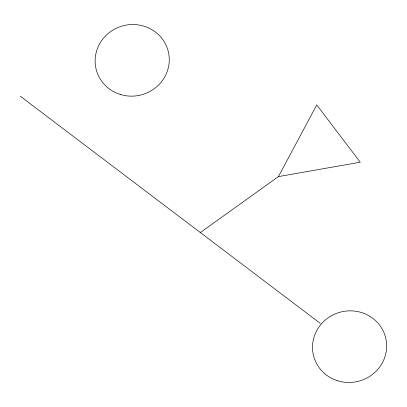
<?xml version="1.0" encoding="UTF-8"?>
<svg xmlns="http://www.w3.org/2000/svg" width="407" height="407" viewBox="0 0 407 407"><rect width="100%" height="100%" fill="white"/><g stroke="black" fill="none" stroke-linecap="round" stroke-linejoin="round"><path stroke-width="0.61" d="M278.429 176.602L316.763 104.94L360.241 162.205L278.429 176.602L200.336 232.545M20.35 96.255L320.329 323.407M120.34 94.47A37.154 35.735 -13.7 0 0 168.549 52.661A37.154 35.735 -13.7 0 0 107.702 33.883A37.154 35.735 -13.7 0 0 120.34 94.47M337.718 380.794A37.154 35.735 -13.7 0 0 385.928 338.98A37.154 35.735 -13.7 0 0 325.081 320.202A37.154 35.735 -13.7 0 0 337.718 380.794"/></g></svg>
